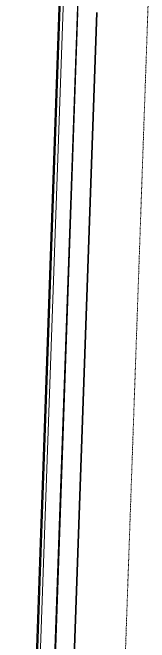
# Model space of a CAD drawing. Header units: millimetres. Extents: x -677815 to 406757, y -145898 to 39000.
# Drawn here: x 389535 to 391634, y -10288 to -607 of the extents above; entities that cross this region are included whole.
import ezdxf

# ---------------------------------------------------------------- set-up
doc = ezdxf.new("R2010")
doc.units = ezdxf.units.MM
doc.header["$LTSCALE"] = 8
doc.linetypes.add('Xref Conv Trash$0$_SBA Hidden Line - Loose', pattern=[2.4, 1.2, -1.2])
for name, color, linetype, lineweight in [('Xref Conv Trash$0$A-DETL-HDLN', 8, 'Xref Conv Trash$0$_SBA Hidden Line - Loose', 9), ('Xref Conv Trash$0$A-ROOF', 8, 'Continuous', 25), ('Xref Conv Trash$0$A-ROOF-OTLN', 8, 'Continuous', 9), ('Xref Conv Trash$0$S-BEAM', 8, 'Continuous', 9)]:
    doc.layers.add(name, color=color, linetype=linetype, lineweight=lineweight)

# ---------------------------------------------------------------- blocks, each defined once
blk = doc.blocks.new('Xref Conv Trash')
at = {"layer": 'Xref Conv Trash$0$A-DETL-HDLN'}
blk.add_line((389535.4, -60000), (391633.6, 84), dxfattribs=at)
at = {"layer": 'Xref Conv Trash$0$A-ROOF'}
for p, q in [((389585.5, -19997.1), (390287.4, 101.9)), ((390549.2, 65), (389848.7, -19997.1))]:
    blk.add_line(p, q, dxfattribs=at)
at = {"layer": 'Xref Conv Trash$0$A-ROOF', "lineweight": 9}
blk.add_line((390330.4, 101.9), (389628.5, -19997.1), dxfattribs=at)
at = {"layer": 'Xref Conv Trash$0$A-ROOF-OTLN'}
blk.add_line((389565.5, -19997.1), (390267.4, 101.9), dxfattribs=at)
at = {"layer": 'Xref Conv Trash$0$S-BEAM'}
for p, q in [((389724.3, -23897.5), (390537.6, -607)), ((390821.2, -607), (390007.8, -23897.5)), ((390019.6, -23897.5), (390833, -607))]:
    blk.add_line(p, q, dxfattribs=at)

msp = doc.modelspace()

# ---------------------------------------------------------------- block references
msp.add_blockref('Xref Conv Trash', (0, 0))

doc.saveas('drawing.dxf')
